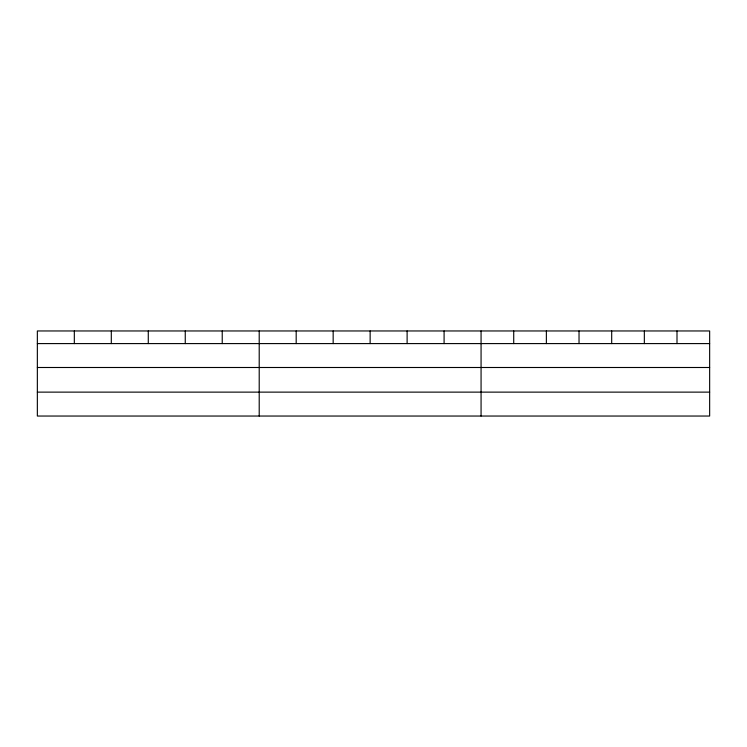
<?xml version="1.0" encoding="UTF-8"?>
<svg xmlns="http://www.w3.org/2000/svg" width="747" height="747" viewBox="0 0 747 747"><rect width="100%" height="100%" fill="white"/><g stroke="black" fill="none" stroke-linecap="round" stroke-linejoin="round"><path stroke-width="1.12" d="M709.65 367.496L709.65 330.958L37.35 330.958L37.35 416.042L709.65 416.042L709.65 367.496L37.35 367.496M37.35 343.592L709.65 343.592M37.35 392.128L709.65 392.128M676.997 330.958L676.997 343.592M644.344 330.958L644.344 343.592M611.69 330.958L611.69 343.592M579.028 330.958L579.028 343.592M546.374 330.958L546.374 343.592M513.721 330.958L513.721 343.592M481.068 330.958L481.068 416.042M444.091 330.958L444.091 343.592M407.115 330.958L407.115 343.592M370.138 330.958L370.138 343.592M333.162 330.958L333.162 343.592M296.185 330.958L296.185 343.592M259.209 330.958L259.209 416.042M222.232 330.958L222.232 343.592M185.256 330.958L185.256 343.592M148.28 330.958L148.28 343.592M111.303 330.958L111.303 343.592M74.326 330.958L74.326 343.592"/></g></svg>
